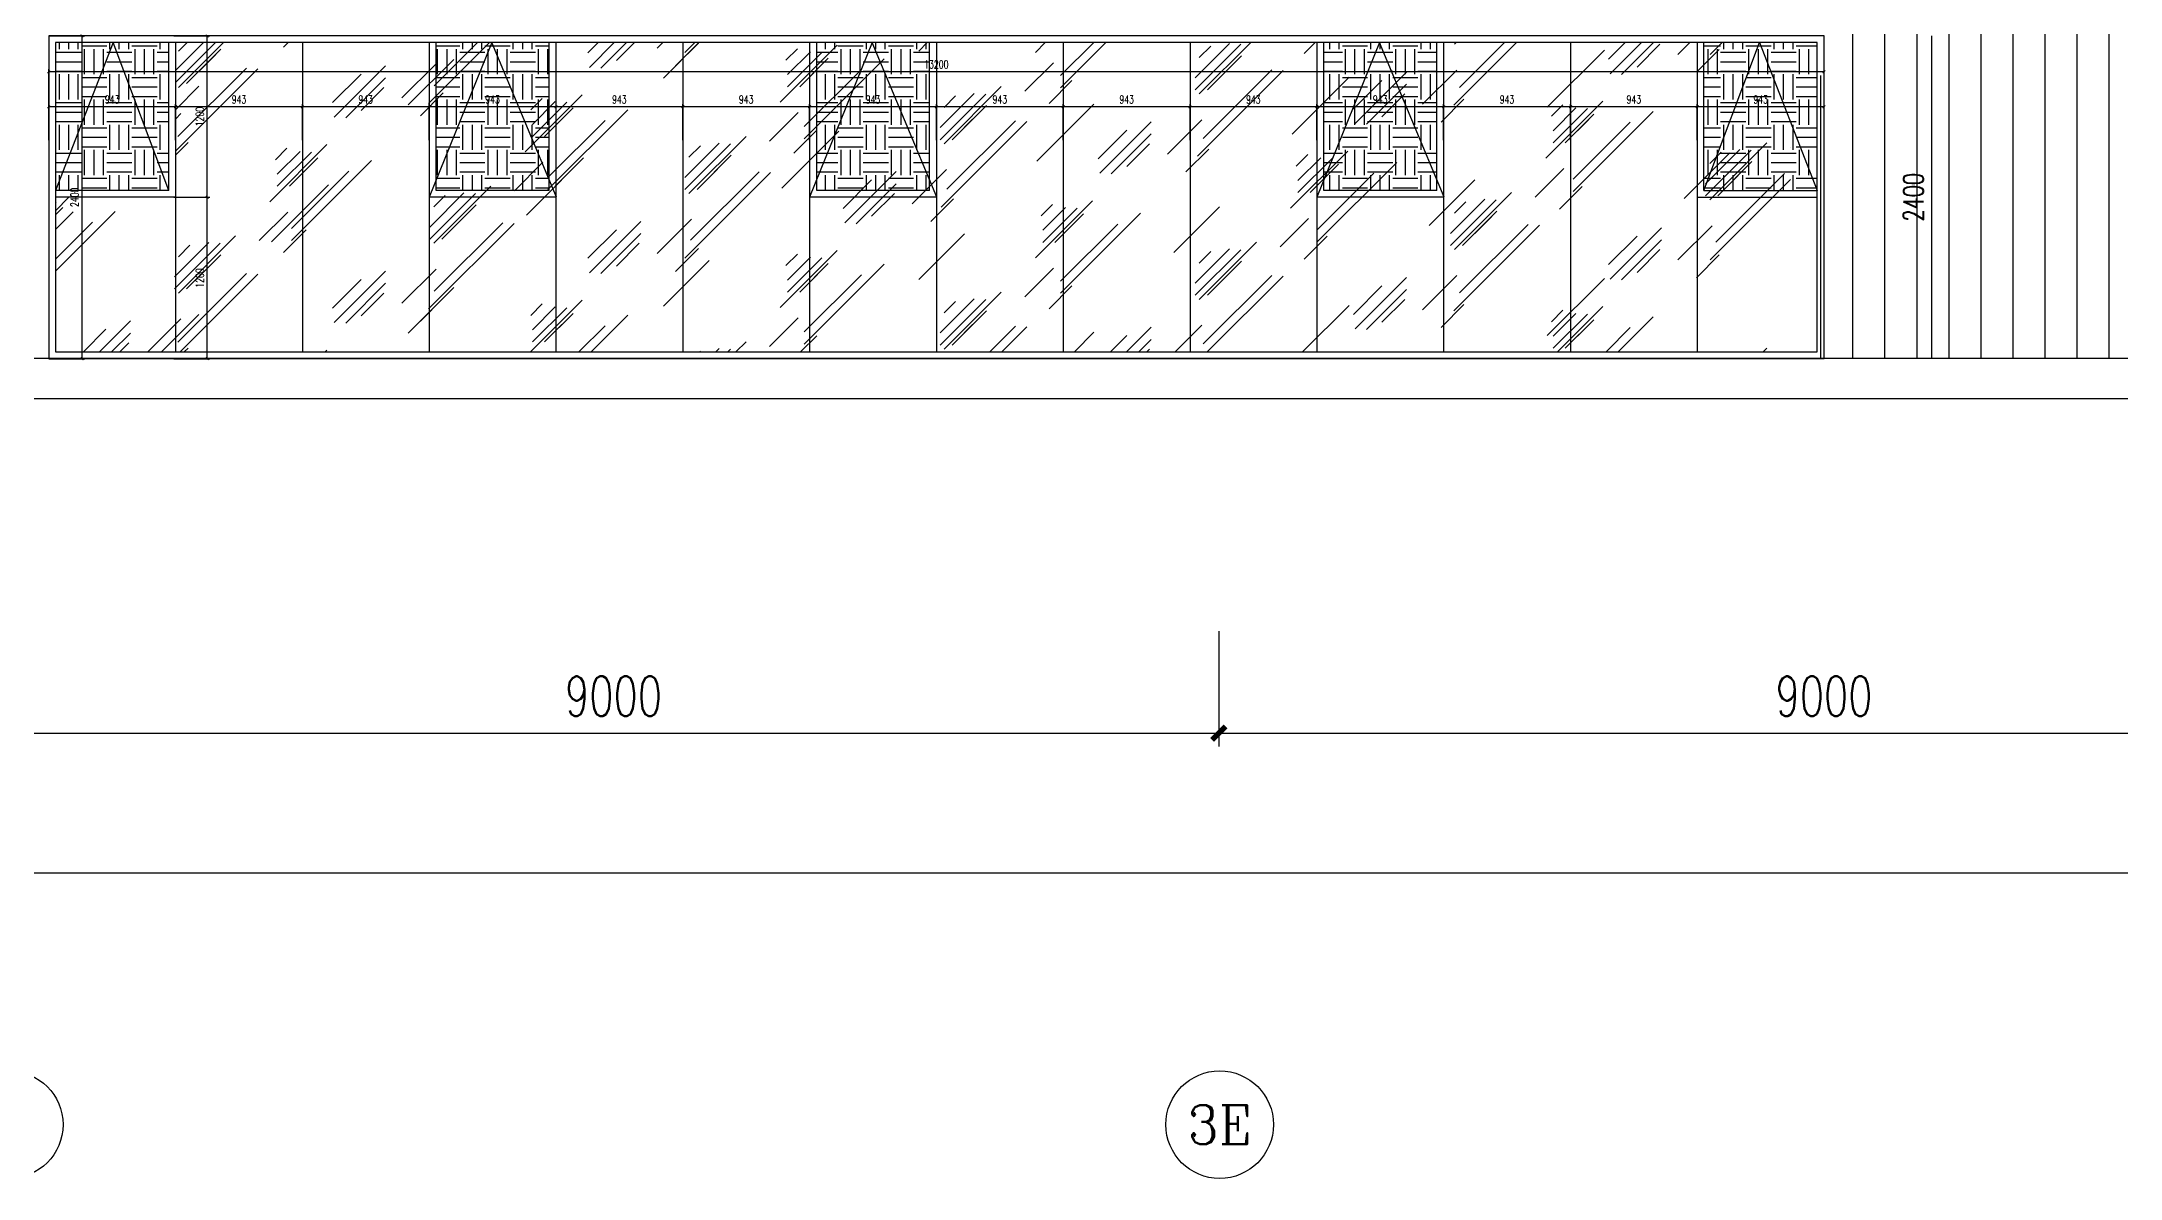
# Model space of a CAD drawing. Extents: x -2377130 to 293730, y -2 to 754590.
# Drawn here: x 10766 to 26223, y 511142 to 519595 of the extents above; entities that cross this region are included whole.
import ezdxf
from ezdxf.enums import TextEntityAlignment as Align

# ---------------------------------------------------------------- set-up
doc = ezdxf.new("R2010")
doc.units = 0
doc.header["$LTSCALE"] = 1000
doc.header["$MEASUREMENT"] = 0
doc.linetypes.add('__DASH', pattern=[0.35, 0.25, -0.1])
doc.linetypes.add('DOTE', pattern=[2.42, 2, -0.2, 0.02, -0.2])
doc.layers.get('Defpoints').update_dxf_attribs({"color": 210})
for name, color, linetype in [('A-AXIS-D', 1, 'Continuous'), ('A-AXIS-DOTE', 14, 'DOTE'), ('A-AXIS-DP', 126, 'Continuous'), ('A-HATCH-2', 251, 'Continuous'), ('A-LIN-V', 9, 'Continuous'), ('A-WINDOW', 140, 'Continuous'), ('A-门窗表显示尺寸', 160, 'Continuous'), ('AS-WALL', 40, 'Continuous'), ('PUB_TEXT', 7, 'Continuous'), ('SPACE_HATCH', 8, 'Continuous')]:
    doc.layers.add(name, color=color, linetype=linetype)
doc.layers.add('A-WALL-HATCH', color=8, linetype='Continuous', lineweight=13)
doc.styles.add('_TCH_AXIS', font='COMPLEX', dxfattribs={"bigfont": 'GBCBIG'})
doc.styles.add('_TCH_DIM_T3', font='SIMPLEX', dxfattribs={"width": 0.705882, "bigfont": 'GBCBIG'})
doc.styles.add('A-DIM_T3', font='SIMPLEX', dxfattribs={"width": 0.705882, "bigfont": 'GBCBIG'})
doc.dimstyles.new('_TCH_ARCH&&100', dxfattribs={"dimtxt": 297.5, "dimasz": 100, "dimexe": 100, "dimexo": 100, "dimgap": 126.25, "dimtad": 1, "dimdec": 0, "dimzin": 0, "dimdsep": 46, "dimtxsty": '_TCH_DIM_T3', "dimblk": 'ARCHTICK', "dimcen": 0.09, "dimclrt": 7, "dimazin": 2, "dimtfac": 1, "dimtdec": 0, "dimtix": 1, "dimtmove": 2, "dimatfit": 3, "dimfxl": 0, "dimtolj": 1, "dimtzin": 0, "dimarcsym": 0})
doc.dimstyles.new('A-DIM&&20', dxfattribs={"dimtxt": 59.5, "dimasz": 20, "dimexe": 20, "dimexo": 20, "dimgap": 25.25, "dimtad": 1, "dimdec": 0, "dimzin": 0, "dimdsep": 46, "dimtxsty": 'A-DIM_T3', "dimblk": 'ARCHTICK', "dimcen": 0.09, "dimclrt": 7, "dimazin": 2, "dimtfac": 1, "dimtdec": 0, "dimtix": 1, "dimtmove": 2, "dimatfit": 3, "dimfxl": 0, "dimtolj": 1, "dimtzin": 0, "dimarcsym": 0})
pattern_1 = [(0, (0, 0), (187.5, 187.5), [187.5, -187.5]), (0, (0, 70.31), (187.5, 187.5), [187.5, -187.5]), (0, (0, 140.62), (187.5, 187.5), [187.5, -187.5]), (90, (23.44, 164.06), (-187.5, 187.5), [187.5, -187.5]), (90, (93.75, 164.06), (-187.5, 187.5), [187.5, -187.5]), (90, (164.06, 164.06), (-187.5, 187.5), [187.5, -187.5])]

# ---------------------------------------------------------------- blocks, each defined once
blk = doc.blocks.new('_ArchTick')
at = {"color": 0, "linetype": 'ByBlock', "const_width": 0.4}
blk.add_lwpolyline([(-0.5, -0.5), (0.5, 0.5)], dxfattribs=at)
blk = doc.blocks.new('*D1877')
at = {"layer": 'A-AXIS-D', "color": 0, "lineweight": -2}
for p, q in [((-17281, 515211), (-17281, 513313)), ((168419, 515211), (168419, 513313)), ((-17281, 513413), (168419, 513413))]:
    blk.add_line(p, q, dxfattribs=at)
at = {"layer": 'Defpoints', "color": 0}
for p in [(-17281, 515311), (168419, 515311), (168419, 513413)]:
    blk.add_point(p, dxfattribs=at)
at = {"layer": 'A-AXIS-D', "color": 0, "lineweight": -2, "xscale": 100, "yscale": 100, "zscale": 100, "rotation": 180}
blk.add_blockref('_ArchTick', (-17281, 513413), dxfattribs=at)
at = {"layer": 'A-AXIS-D', "color": 0, "lineweight": -2, "xscale": 100, "yscale": 100, "zscale": 100}
blk.add_blockref('_ArchTick', (168419, 513413), dxfattribs=at)
at = {"layer": 'A-AXIS-D', "color": 7, "insert": (75569, 513688), "char_height": 297.5, "attachment_point": 5, "style": '_TCH_DIM_T3'}
blk.add_mtext('\\A1;185700', dxfattribs=at)
blk = doc.blocks.new('*D1860')
at = {"layer": 'A-AXIS-D', "color": 0, "lineweight": -2}
for p, q in [((19519, 515211), (19519, 514353)), ((28519, 515211), (28519, 514353)), ((19519, 514453), (28519, 514453))]:
    blk.add_line(p, q, dxfattribs=at)
at = {"layer": 'Defpoints', "color": 0}
for p in [(19519, 515311), (28519, 515311), (28519, 514453)]:
    blk.add_point(p, dxfattribs=at)
at = {"layer": 'A-AXIS-D', "color": 0, "lineweight": -2, "xscale": 100, "yscale": 100, "zscale": 100, "rotation": 180}
blk.add_blockref('_ArchTick', (19519, 514453), dxfattribs=at)
at = {"layer": 'A-AXIS-D', "color": 0, "lineweight": -2, "xscale": 100, "yscale": 100, "zscale": 100}
blk.add_blockref('_ArchTick', (28519, 514453), dxfattribs=at)
at = {"layer": 'A-AXIS-D', "color": 7, "insert": (24019, 514728), "char_height": 297.5, "attachment_point": 5, "style": '_TCH_DIM_T3'}
blk.add_mtext('\\A1;9000', dxfattribs=at)
blk = doc.blocks.new('*D1859')
at = {"layer": 'A-AXIS-D', "color": 0, "lineweight": -2}
for p, q in [((10519, 515211), (10519, 514353)), ((19519, 515211), (19519, 514353)), ((10519, 514453), (19519, 514453))]:
    blk.add_line(p, q, dxfattribs=at)
at = {"layer": 'Defpoints', "color": 0}
for p in [(10519, 515311), (19519, 515311), (19519, 514453)]:
    blk.add_point(p, dxfattribs=at)
at = {"layer": 'A-AXIS-D', "color": 0, "lineweight": -2, "xscale": 100, "yscale": 100, "zscale": 100, "rotation": 180}
blk.add_blockref('_ArchTick', (10519, 514453), dxfattribs=at)
at = {"layer": 'A-AXIS-D', "color": 0, "lineweight": -2, "xscale": 100, "yscale": 100, "zscale": 100}
blk.add_blockref('_ArchTick', (19519, 514453), dxfattribs=at)
at = {"layer": 'A-AXIS-D', "color": 7, "insert": (15019, 514728), "char_height": 297.5, "attachment_point": 5, "style": '_TCH_DIM_T3'}
blk.add_mtext('\\A1;9000', dxfattribs=at)
blk = doc.blocks.new('*D1638')
at = {"layer": 'A-门窗表显示尺寸', "color": 0, "lineweight": -2}
for p, q in [((10819, 519123), (10819, 519390)), ((24019, 519370), (10819, 519370)), ((24019, 519123), (24019, 519390))]:
    blk.add_line(p, q, dxfattribs=at)
at = {"layer": 'Defpoints', "color": 0}
for p in [(10819, 519370), (10819, 519103), (24019, 519103)]:
    blk.add_point(p, dxfattribs=at)
at = {"layer": 'A-门窗表显示尺寸', "color": 0, "lineweight": -2, "xscale": 20, "yscale": 20, "zscale": 20, "rotation": 180}
blk.add_blockref('_ArchTick', (10819, 519370), dxfattribs=at)
at = {"layer": 'A-门窗表显示尺寸', "color": 0, "lineweight": -2, "xscale": 20, "yscale": 20, "zscale": 20}
blk.add_blockref('_ArchTick', (24019, 519370), dxfattribs=at)
at = {"layer": 'A-门窗表显示尺寸', "color": 7, "insert": (17419, 519425), "char_height": 59.5, "attachment_point": 5, "style": 'A-DIM_T3'}
blk.add_mtext('\\A1;13200', dxfattribs=at)
blk = doc.blocks.new('*D1639')
at = {"layer": 'A-门窗表显示尺寸', "color": 0, "lineweight": -2}
for p, q in [((10819, 519637), (11087, 519637)), ((11067, 517237), (11067, 519637)), ((10819, 517237), (11087, 517237))]:
    blk.add_line(p, q, dxfattribs=at)
at = {"layer": 'Defpoints', "color": 0}
for p in [(10799, 519637), (11067, 519637), (10799, 517237)]:
    blk.add_point(p, dxfattribs=at)
at = {"layer": 'A-门窗表显示尺寸', "color": 0, "lineweight": -2, "xscale": 20, "yscale": 20, "zscale": 20}
for p, rotation in [((11067, 519637), 90), ((11067, 517237), 270)]:
    blk.add_blockref('_ArchTick', p, dxfattribs=dict(at, rotation=rotation))
at = {"layer": 'A-门窗表显示尺寸', "color": 7, "insert": (11012, 518437), "char_height": 59.5, "attachment_point": 5, "rotation": 90, "style": 'A-DIM_T3'}
blk.add_mtext('\\A1;2400', dxfattribs=at)
blk = doc.blocks.new('*D1629')
at = {"layer": 'A-门窗表显示尺寸', "color": 0, "lineweight": -2}
for p, q in [((10819, 518863), (10819, 519130)), ((11762, 519110), (10819, 519110)), ((11762, 518863), (11762, 519130))]:
    blk.add_line(p, q, dxfattribs=at)
at = {"layer": 'Defpoints', "color": 0}
for p in [(10819, 519110), (10819, 518843), (11762, 518843)]:
    blk.add_point(p, dxfattribs=at)
at = {"layer": 'A-门窗表显示尺寸', "color": 0, "lineweight": -2, "xscale": 20, "yscale": 20, "zscale": 20, "rotation": 180}
blk.add_blockref('_ArchTick', (10819, 519110), dxfattribs=at)
at = {"layer": 'A-门窗表显示尺寸', "color": 0, "lineweight": -2, "xscale": 20, "yscale": 20, "zscale": 20}
blk.add_blockref('_ArchTick', (11762, 519110), dxfattribs=at)
at = {"layer": 'A-门窗表显示尺寸', "color": 7, "insert": (11291, 519165), "char_height": 59.5, "attachment_point": 5, "style": 'A-DIM_T3'}
blk.add_mtext('\\A1;943', dxfattribs=at)
blk = doc.blocks.new('*D1630')
at = {"layer": 'A-门窗表显示尺寸', "color": 0, "lineweight": -2}
for p, q in [((11762, 518863), (11762, 519130)), ((12705, 519110), (11762, 519110)), ((12705, 518863), (12705, 519130))]:
    blk.add_line(p, q, dxfattribs=at)
at = {"layer": 'Defpoints', "color": 0}
for p in [(11762, 519110), (11762, 518843), (12705, 518843)]:
    blk.add_point(p, dxfattribs=at)
at = {"layer": 'A-门窗表显示尺寸', "color": 0, "lineweight": -2, "xscale": 20, "yscale": 20, "zscale": 20, "rotation": 180}
blk.add_blockref('_ArchTick', (11762, 519110), dxfattribs=at)
at = {"layer": 'A-门窗表显示尺寸', "color": 0, "lineweight": -2, "xscale": 20, "yscale": 20, "zscale": 20}
blk.add_blockref('_ArchTick', (12705, 519110), dxfattribs=at)
at = {"layer": 'A-门窗表显示尺寸', "color": 7, "insert": (12234, 519165), "char_height": 59.5, "attachment_point": 5, "style": 'A-DIM_T3'}
blk.add_mtext('\\A1;943', dxfattribs=at)
blk = doc.blocks.new('*D1631')
at = {"layer": 'A-门窗表显示尺寸', "color": 0, "lineweight": -2}
for p, q in [((12705, 518863), (12705, 519130)), ((13648, 519110), (12705, 519110)), ((13648, 518863), (13648, 519130))]:
    blk.add_line(p, q, dxfattribs=at)
at = {"layer": 'Defpoints', "color": 0}
for p in [(12705, 519110), (12705, 518843), (13648, 518843)]:
    blk.add_point(p, dxfattribs=at)
at = {"layer": 'A-门窗表显示尺寸', "color": 0, "lineweight": -2, "xscale": 20, "yscale": 20, "zscale": 20, "rotation": 180}
blk.add_blockref('_ArchTick', (12705, 519110), dxfattribs=at)
at = {"layer": 'A-门窗表显示尺寸', "color": 0, "lineweight": -2, "xscale": 20, "yscale": 20, "zscale": 20}
blk.add_blockref('_ArchTick', (13648, 519110), dxfattribs=at)
at = {"layer": 'A-门窗表显示尺寸', "color": 7, "insert": (13176, 519165), "char_height": 59.5, "attachment_point": 5, "style": 'A-DIM_T3'}
blk.add_mtext('\\A1;943', dxfattribs=at)
blk = doc.blocks.new('*D1632')
at = {"layer": 'A-门窗表显示尺寸', "color": 0, "lineweight": -2}
for p, q in [((13648, 518863), (13648, 519130)), ((14591, 519110), (13648, 519110)), ((14591, 518863), (14591, 519130))]:
    blk.add_line(p, q, dxfattribs=at)
at = {"layer": 'Defpoints', "color": 0}
for p in [(13648, 519110), (13648, 518843), (14591, 518843)]:
    blk.add_point(p, dxfattribs=at)
at = {"layer": 'A-门窗表显示尺寸', "color": 0, "lineweight": -2, "xscale": 20, "yscale": 20, "zscale": 20, "rotation": 180}
blk.add_blockref('_ArchTick', (13648, 519110), dxfattribs=at)
at = {"layer": 'A-门窗表显示尺寸', "color": 0, "lineweight": -2, "xscale": 20, "yscale": 20, "zscale": 20}
blk.add_blockref('_ArchTick', (14591, 519110), dxfattribs=at)
at = {"layer": 'A-门窗表显示尺寸', "color": 7, "insert": (14119, 519165), "char_height": 59.5, "attachment_point": 5, "style": 'A-DIM_T3'}
blk.add_mtext('\\A1;943', dxfattribs=at)
blk = doc.blocks.new('*D1633')
at = {"layer": 'A-门窗表显示尺寸', "color": 0, "lineweight": -2}
for p, q in [((14591, 518863), (14591, 519130)), ((15534, 519110), (14591, 519110)), ((15534, 518863), (15534, 519130))]:
    blk.add_line(p, q, dxfattribs=at)
at = {"layer": 'Defpoints', "color": 0}
for p in [(14591, 519110), (14591, 518843), (15534, 518843)]:
    blk.add_point(p, dxfattribs=at)
at = {"layer": 'A-门窗表显示尺寸', "color": 0, "lineweight": -2, "xscale": 20, "yscale": 20, "zscale": 20, "rotation": 180}
blk.add_blockref('_ArchTick', (14591, 519110), dxfattribs=at)
at = {"layer": 'A-门窗表显示尺寸', "color": 0, "lineweight": -2, "xscale": 20, "yscale": 20, "zscale": 20}
blk.add_blockref('_ArchTick', (15534, 519110), dxfattribs=at)
at = {"layer": 'A-门窗表显示尺寸', "color": 7, "insert": (15062, 519165), "char_height": 59.5, "attachment_point": 5, "style": 'A-DIM_T3'}
blk.add_mtext('\\A1;943', dxfattribs=at)
blk = doc.blocks.new('*D1634')
at = {"layer": 'A-门窗表显示尺寸', "color": 0, "lineweight": -2}
for p, q in [((15534, 518863), (15534, 519130)), ((16476, 519110), (15534, 519110)), ((16476, 518863), (16476, 519130))]:
    blk.add_line(p, q, dxfattribs=at)
at = {"layer": 'Defpoints', "color": 0}
for p in [(15534, 519110), (15534, 518843), (16476, 518843)]:
    blk.add_point(p, dxfattribs=at)
at = {"layer": 'A-门窗表显示尺寸', "color": 0, "lineweight": -2, "xscale": 20, "yscale": 20, "zscale": 20, "rotation": 180}
blk.add_blockref('_ArchTick', (15534, 519110), dxfattribs=at)
at = {"layer": 'A-门窗表显示尺寸', "color": 0, "lineweight": -2, "xscale": 20, "yscale": 20, "zscale": 20}
blk.add_blockref('_ArchTick', (16476, 519110), dxfattribs=at)
at = {"layer": 'A-门窗表显示尺寸', "color": 7, "insert": (16005, 519165), "char_height": 59.5, "attachment_point": 5, "style": 'A-DIM_T3'}
blk.add_mtext('\\A1;943', dxfattribs=at)
blk = doc.blocks.new('*D1635')
at = {"layer": 'A-门窗表显示尺寸', "color": 0, "lineweight": -2}
for p, q in [((16476, 518863), (16476, 519130)), ((17419, 519110), (16476, 519110)), ((17419, 518863), (17419, 519130))]:
    blk.add_line(p, q, dxfattribs=at)
at = {"layer": 'Defpoints', "color": 0}
for p in [(16476, 519110), (16476, 518843), (17419, 518843)]:
    blk.add_point(p, dxfattribs=at)
at = {"layer": 'A-门窗表显示尺寸', "color": 0, "lineweight": -2, "xscale": 20, "yscale": 20, "zscale": 20, "rotation": 180}
blk.add_blockref('_ArchTick', (16476, 519110), dxfattribs=at)
at = {"layer": 'A-门窗表显示尺寸', "color": 0, "lineweight": -2, "xscale": 20, "yscale": 20, "zscale": 20}
blk.add_blockref('_ArchTick', (17419, 519110), dxfattribs=at)
at = {"layer": 'A-门窗表显示尺寸', "color": 7, "insert": (16948, 519165), "char_height": 59.5, "attachment_point": 5, "style": 'A-DIM_T3'}
blk.add_mtext('\\A1;943', dxfattribs=at)
blk = doc.blocks.new('*D1636')
at = {"layer": 'A-门窗表显示尺寸', "color": 0, "lineweight": -2}
for p, q in [((17419, 518863), (17419, 519130)), ((18362, 519110), (17419, 519110)), ((18362, 518863), (18362, 519130))]:
    blk.add_line(p, q, dxfattribs=at)
at = {"layer": 'Defpoints', "color": 0}
for p in [(17419, 519110), (17419, 518843), (18362, 518843)]:
    blk.add_point(p, dxfattribs=at)
at = {"layer": 'A-门窗表显示尺寸', "color": 0, "lineweight": -2, "xscale": 20, "yscale": 20, "zscale": 20, "rotation": 180}
blk.add_blockref('_ArchTick', (17419, 519110), dxfattribs=at)
at = {"layer": 'A-门窗表显示尺寸', "color": 0, "lineweight": -2, "xscale": 20, "yscale": 20, "zscale": 20}
blk.add_blockref('_ArchTick', (18362, 519110), dxfattribs=at)
at = {"layer": 'A-门窗表显示尺寸', "color": 7, "insert": (17891, 519165), "char_height": 59.5, "attachment_point": 5, "style": 'A-DIM_T3'}
blk.add_mtext('\\A1;943', dxfattribs=at)
blk = doc.blocks.new('*D1637')
at = {"layer": 'A-门窗表显示尺寸', "color": 0, "lineweight": -2}
for p, q in [((18362, 518863), (18362, 519130)), ((19305, 519110), (18362, 519110)), ((19305, 518863), (19305, 519130))]:
    blk.add_line(p, q, dxfattribs=at)
at = {"layer": 'Defpoints', "color": 0}
for p in [(18362, 519110), (18362, 518843), (19305, 518843)]:
    blk.add_point(p, dxfattribs=at)
at = {"layer": 'A-门窗表显示尺寸', "color": 0, "lineweight": -2, "xscale": 20, "yscale": 20, "zscale": 20, "rotation": 180}
blk.add_blockref('_ArchTick', (18362, 519110), dxfattribs=at)
at = {"layer": 'A-门窗表显示尺寸', "color": 0, "lineweight": -2, "xscale": 20, "yscale": 20, "zscale": 20}
blk.add_blockref('_ArchTick', (19305, 519110), dxfattribs=at)
at = {"layer": 'A-门窗表显示尺寸', "color": 7, "insert": (18834, 519165), "char_height": 59.5, "attachment_point": 5, "style": 'A-DIM_T3'}
blk.add_mtext('\\A1;943', dxfattribs=at)
blk = doc.blocks.new('*D1622')
at = {"layer": 'A-门窗表显示尺寸', "color": 0, "lineweight": -2}
for p, q in [((19305, 518863), (19305, 519130)), ((20248, 519110), (19305, 519110)), ((20248, 518863), (20248, 519130))]:
    blk.add_line(p, q, dxfattribs=at)
at = {"layer": 'Defpoints', "color": 0}
for p in [(19305, 519110), (19305, 518843), (20248, 518843)]:
    blk.add_point(p, dxfattribs=at)
at = {"layer": 'A-门窗表显示尺寸', "color": 0, "lineweight": -2, "xscale": 20, "yscale": 20, "zscale": 20, "rotation": 180}
blk.add_blockref('_ArchTick', (19305, 519110), dxfattribs=at)
at = {"layer": 'A-门窗表显示尺寸', "color": 0, "lineweight": -2, "xscale": 20, "yscale": 20, "zscale": 20}
blk.add_blockref('_ArchTick', (20248, 519110), dxfattribs=at)
at = {"layer": 'A-门窗表显示尺寸', "color": 7, "insert": (19776, 519165), "char_height": 59.5, "attachment_point": 5, "style": 'A-DIM_T3'}
blk.add_mtext('\\A1;943', dxfattribs=at)
blk = doc.blocks.new('*D1623')
at = {"layer": 'A-门窗表显示尺寸', "color": 0, "lineweight": -2}
for p, q in [((20248, 518863), (20248, 519130)), ((21191, 519110), (20248, 519110)), ((21191, 518863), (21191, 519130))]:
    blk.add_line(p, q, dxfattribs=at)
at = {"layer": 'Defpoints', "color": 0}
for p in [(20248, 519110), (20248, 518843), (21191, 518843)]:
    blk.add_point(p, dxfattribs=at)
at = {"layer": 'A-门窗表显示尺寸', "color": 0, "lineweight": -2, "xscale": 20, "yscale": 20, "zscale": 20, "rotation": 180}
blk.add_blockref('_ArchTick', (20248, 519110), dxfattribs=at)
at = {"layer": 'A-门窗表显示尺寸', "color": 0, "lineweight": -2, "xscale": 20, "yscale": 20, "zscale": 20}
blk.add_blockref('_ArchTick', (21191, 519110), dxfattribs=at)
at = {"layer": 'A-门窗表显示尺寸', "color": 7, "insert": (20719, 519165), "char_height": 59.5, "attachment_point": 5, "style": 'A-DIM_T3'}
blk.add_mtext('\\A1;943', dxfattribs=at)
blk = doc.blocks.new('*D1624')
at = {"layer": 'A-门窗表显示尺寸', "color": 0, "lineweight": -2}
for p, q in [((21191, 518863), (21191, 519130)), ((22134, 519110), (21191, 519110)), ((22134, 518863), (22134, 519130))]:
    blk.add_line(p, q, dxfattribs=at)
at = {"layer": 'Defpoints', "color": 0}
for p in [(21191, 519110), (21191, 518843), (22134, 518843)]:
    blk.add_point(p, dxfattribs=at)
at = {"layer": 'A-门窗表显示尺寸', "color": 0, "lineweight": -2, "xscale": 20, "yscale": 20, "zscale": 20, "rotation": 180}
blk.add_blockref('_ArchTick', (21191, 519110), dxfattribs=at)
at = {"layer": 'A-门窗表显示尺寸', "color": 0, "lineweight": -2, "xscale": 20, "yscale": 20, "zscale": 20}
blk.add_blockref('_ArchTick', (22134, 519110), dxfattribs=at)
at = {"layer": 'A-门窗表显示尺寸', "color": 7, "insert": (21662, 519165), "char_height": 59.5, "attachment_point": 5, "style": 'A-DIM_T3'}
blk.add_mtext('\\A1;943', dxfattribs=at)
blk = doc.blocks.new('*D1625')
at = {"layer": 'A-门窗表显示尺寸', "color": 0, "lineweight": -2}
for p, q in [((22134, 518863), (22134, 519130)), ((23076, 519110), (22134, 519110)), ((23076, 518863), (23076, 519130))]:
    blk.add_line(p, q, dxfattribs=at)
at = {"layer": 'Defpoints', "color": 0}
for p in [(22134, 519110), (22134, 518843), (23076, 518843)]:
    blk.add_point(p, dxfattribs=at)
at = {"layer": 'A-门窗表显示尺寸', "color": 0, "lineweight": -2, "xscale": 20, "yscale": 20, "zscale": 20, "rotation": 180}
blk.add_blockref('_ArchTick', (22134, 519110), dxfattribs=at)
at = {"layer": 'A-门窗表显示尺寸', "color": 0, "lineweight": -2, "xscale": 20, "yscale": 20, "zscale": 20}
blk.add_blockref('_ArchTick', (23076, 519110), dxfattribs=at)
at = {"layer": 'A-门窗表显示尺寸', "color": 7, "insert": (22605, 519165), "char_height": 59.5, "attachment_point": 5, "style": 'A-DIM_T3'}
blk.add_mtext('\\A1;943', dxfattribs=at)
blk = doc.blocks.new('*D1626')
at = {"layer": 'A-门窗表显示尺寸', "color": 0, "lineweight": -2}
for p, q in [((23076, 518863), (23076, 519130)), ((24019, 519110), (23076, 519110)), ((24019, 518863), (24019, 519130))]:
    blk.add_line(p, q, dxfattribs=at)
at = {"layer": 'Defpoints', "color": 0}
for p in [(23076, 519110), (23076, 518843), (24019, 518843)]:
    blk.add_point(p, dxfattribs=at)
at = {"layer": 'A-门窗表显示尺寸', "color": 0, "lineweight": -2, "xscale": 20, "yscale": 20, "zscale": 20, "rotation": 180}
blk.add_blockref('_ArchTick', (23076, 519110), dxfattribs=at)
at = {"layer": 'A-门窗表显示尺寸', "color": 0, "lineweight": -2, "xscale": 20, "yscale": 20, "zscale": 20}
blk.add_blockref('_ArchTick', (24019, 519110), dxfattribs=at)
at = {"layer": 'A-门窗表显示尺寸', "color": 7, "insert": (23548, 519165), "char_height": 59.5, "attachment_point": 5, "style": 'A-DIM_T3'}
blk.add_mtext('\\A1;943', dxfattribs=at)
blk = doc.blocks.new('*D1627')
at = {"layer": 'A-门窗表显示尺寸', "color": 0, "lineweight": -2}
for p, q in [((11749, 518437), (12017, 518437)), ((11997, 517237), (11997, 518437)), ((11749, 517237), (12017, 517237))]:
    blk.add_line(p, q, dxfattribs=at)
at = {"layer": 'Defpoints', "color": 0}
for p in [(11729, 518437), (11997, 518437), (11729, 517237)]:
    blk.add_point(p, dxfattribs=at)
at = {"layer": 'A-门窗表显示尺寸', "color": 0, "lineweight": -2, "xscale": 20, "yscale": 20, "zscale": 20}
for p, rotation in [((11997, 518437), 90), ((11997, 517237), 270)]:
    blk.add_blockref('_ArchTick', p, dxfattribs=dict(at, rotation=rotation))
at = {"layer": 'A-门窗表显示尺寸', "color": 7, "insert": (11942, 517837), "char_height": 59.5, "attachment_point": 5, "rotation": 90, "style": 'A-DIM_T3'}
blk.add_mtext('\\A1;1200', dxfattribs=at)
blk = doc.blocks.new('*D1628')
at = {"layer": 'A-门窗表显示尺寸', "color": 0, "lineweight": -2}
for p, q in [((11749, 519637), (12017, 519637)), ((11997, 518437), (11997, 519637)), ((11749, 518437), (12017, 518437))]:
    blk.add_line(p, q, dxfattribs=at)
at = {"layer": 'Defpoints', "color": 0}
for p in [(11729, 519637), (11997, 519637), (11729, 518437)]:
    blk.add_point(p, dxfattribs=at)
at = {"layer": 'A-门窗表显示尺寸', "color": 0, "lineweight": -2, "xscale": 20, "yscale": 20, "zscale": 20}
for p, rotation in [((11997, 519637), 90), ((11997, 518437), 270)]:
    blk.add_blockref('_ArchTick', p, dxfattribs=dict(at, rotation=rotation))
at = {"layer": 'A-门窗表显示尺寸', "color": 7, "insert": (11942, 519037), "char_height": 59.5, "attachment_point": 5, "rotation": 90, "style": 'A-DIM_T3'}
blk.add_mtext('\\A1;1200', dxfattribs=at)

msp = doc.modelspace()

# ---------------------------------------------------------------- hatches: boundary and pattern name
at = {"layer": 'A-WALL-HATCH'}
h = msp.add_hatch(dxfattribs=at)
h.set_pattern_fill('玻璃2', color=8, scale=100, angle=180)
h.set_pattern_definition([(45, (1649211.1, 60), (0, 1527.35065), [600, -360, 600, -360, 240, -523.28157]), (45, (1649181.1, 90), (0, 1527.35065), [480, -600, 360, -360, 420, -463.28157]), (45, (1649181.1, 180), (0, 1527.35065), [360, -720, 240, -360, 540, -463.28157]), (45, (1649271.1, 90), (0, 1527.35065), [360, -720, 300, -1303.2815]), (45, (1649361.1, 180), (0, 1527.35065), [180, -900, 120, -1483.2815]), (45, (1649211.1, 330), (0, 1527.35065), [120, -900, 120, -480, 300, -763.28157]), (45, (1649751.1, 240), (0, 1527.35065), [600, -900, 720, -475.2816]), (45, (1649751.1, 150), (0, 1527.35065), [840, -600, 900, -355.2816]), (45, (1649901.1, 270), (0, -1697.0563), [600, -840, 480, -763.2816]), (45, (1649811.1, 450), (0, 1527.35065), [300, -1200, 360, -823.2816]), (45, (1649991.1, 360), (0, 1527.35065), [240, -1200, 240, -1003.2815])])
h.paths.add_polyline_path([(10869.3, 517287.5), (23769.3, 517287.5), (23769.3, 519587.5), (11762.2, 519587.5), (11765, 518437.5), (10869.3, 518437.5)])
at = {"layer": 'SPACE_HATCH'}
h = msp.add_hatch(dxfattribs=at)
h.set_pattern_fill('土壤', color=8, scale=50, style=0)
h.set_pattern_definition(pattern_1)
h.paths.add_polyline_path([(10869.3, 518487.5), (11709.3, 518487.5), (11709.3, 519587.5), (10869.3, 519587.5)])
h = msp.add_hatch(dxfattribs=at)
h.set_pattern_fill('土壤', color=8, scale=50, style=0)
h.set_pattern_definition(pattern_1)
h.paths.add_polyline_path([(13700.8, 518487.5), (14540.8, 518487.5), (14540.8, 519587.5), (13700.8, 519587.5)])
h = msp.add_hatch(dxfattribs=at)
h.set_pattern_fill('土壤', color=8, scale=50, style=0)
h.set_pattern_definition(pattern_1)
h.paths.add_polyline_path([(16529.3, 518487.5), (17369.3, 518487.5), (17369.3, 519587.5), (16529.3, 519587.5)])
h = msp.add_hatch(dxfattribs=at)
h.set_pattern_fill('土壤', color=8, scale=50, style=0)
h.set_pattern_definition(pattern_1)
h.paths.add_polyline_path([(20300.8, 518487.5), (21140.8, 518487.5), (21140.8, 519587.5), (20300.8, 519587.5)])
h = msp.add_hatch(dxfattribs=at)
h.set_pattern_fill('土壤', color=8, scale=50, style=0)
h.set_pattern_definition(pattern_1)
h.paths.add_polyline_path([(23969.3, 518487.5), (23129.3, 518487.5), (23129.3, 519587.5), (23969.3, 519587.5)])

# ---------------------------------------------------------------- linework, layer by layer
at = {"layer": 'A-AXIS-D', "color": 8}
for centre in [(10525.6, 511541.7), (19525.6, 511541.7)]:
    msp.add_circle(centre, 400, dxfattribs=at)
at = {"layer": 'A-AXIS-DOTE', "color": 8, "linetype": '__DASH', "ltscale": 2}
msp.add_line((176167.5, 517237.5), (-23524.5, 517237.5), dxfattribs=at)
at = {"layer": 'A-AXIS-DP', "color": 8}
msp.add_line((24820.7, 517237.5), (24820.7, 519637.5), dxfattribs=at)
at = {"layer": 'A-HATCH-2', "color": 8, "linetype": 'Continuous'}
for p, q in [((24234.3, 517237.5), (24234.3, 535687.5)), ((24472.4, 517237.5), (24472.4, 535687.5)), ((24710.5, 517237.5), (24710.5, 535687.5)), ((24948.7, 517237.5), (24948.7, 535687.5)), ((25186.8, 517237.5), (25186.8, 535687.5)), ((25424.9, 517237.5), (25424.9, 535687.5)), ((25663, 517237.5), (25663, 535687.5)), ((25901.2, 517237.5), (25901.2, 535687.5)), ((26139.3, 517237.5), (26139.3, 535687.5)), ((23996.2, 517237.5), (23996.2, 519343.6))]:
    msp.add_line(p, q, dxfattribs=at)
at = {"layer": 'A-LIN-V', "color": 8}
msp.add_line((168419.3, 517237.5), (-17280.7, 517237.5), dxfattribs=at)
at = {"layer": 'A-WINDOW', "color": 8}
for p, q in [((11712.2, 518487.5), (11712.2, 519587.5)), ((11762.2, 519587.5), (11762.2, 517287.5)), ((12705, 519587.5), (12705, 517287.5)), ((13647.9, 519587.5), (13647.9, 517287.5)), ((13700.8, 518487.5), (13700.8, 519587.5)), ((14540.8, 518487.5), (14540.8, 519587.5)), ((14590.8, 519587.5), (14590.8, 517287.5)), ((15533.6, 519587.5), (15533.6, 517287.5)), ((16476.5, 519587.5), (16476.5, 517287.5)), ((16529.3, 518487.5), (16529.3, 519587.5)), ((17369.3, 518487.5), (17369.3, 519587.5)), ((17419.3, 519587.5), (17419.3, 517287.5)), ((18362.2, 519587.5), (18362.2, 517287.5)), ((19305, 519587.5), (19305, 517287.5)), ((20247.9, 519587.5), (20247.9, 517287.5)), ((20300.8, 518487.5), (20300.8, 519587.5)), ((21140.8, 518487.5), (21140.8, 519587.5)), ((21190.8, 519587.5), (21190.8, 517287.5)), ((22133.6, 519587.5), (22133.6, 517287.5)), ((23076.5, 519587.5), (23076.5, 517287.5)), ((23126.5, 518487.5), (23126.5, 519587.5)), ((11712.2, 518487.5), (10869.3, 518487.5)), ((11762.2, 518437.5), (10869.3, 518437.5)), ((14593.6, 518437.5), (13647.9, 518437.5)), ((14540.8, 518487.5), (13700.8, 518487.5)), ((17422.2, 518437.5), (16476.5, 518437.5)), ((17369.3, 518487.5), (16529.3, 518487.5)), ((21193.6, 518437.5), (20247.9, 518437.5)), ((21140.8, 518487.5), (20300.8, 518487.5)), ((23076.5, 518437.5), (23969.3, 518437.5)), ((23126.5, 518487.5), (23969.3, 518487.5))]:
    msp.add_line(p, q, dxfattribs=at)
for points in [[(10819.3, 517237.5), (24019.3, 517237.5), (24019.3, 519637.5), (10819.3, 519637.5)], [(10869.3, 517287.5), (23969.3, 517287.5), (23969.3, 519587.5), (10869.3, 519587.5)]]:
    msp.add_lwpolyline(points, close=True, dxfattribs=at)
for points in [[(11712.2, 518487.5), (11298.7, 519587.5), (10869.3, 518487.5)], [(14593.6, 518437.5), (14113, 519587.5), (13647.9, 518437.5)], [(17422.2, 518437.5), (16941.5, 519587.5), (16476.5, 518437.5)], [(21193.6, 518437.5), (20713, 519587.5), (20247.9, 518437.5)], [(23126.5, 518487.5), (23540, 519587.5), (23969.3, 518487.5)]]:
    msp.add_lwpolyline(points, dxfattribs=at)
at = {"layer": 'AS-WALL', "color": 8}
msp.add_line((176167.5, 516937.5), (-23524.5, 516937.5), dxfattribs=at)

# ---------------------------------------------------------------- texts
at = {"layer": 'A-AXIS-DP', "color": 8, "insert": (24683.2, 518437.5), "char_height": 148.75, "attachment_point": 5, "rotation": 90, "style": '_TCH_DIM_T3'}
msp.add_mtext('\\A1;2400', dxfattribs=at)
at = {"layer": 'PUB_TEXT', "color": 8, "style": '_TCH_AXIS'}
msp.add_text('3E', height=288.12, dxfattribs=at).set_placement((19285.5, 511397.7), (19765.7, 511397.7), align=Align.FIT)

# ---------------------------------------------------------------- dimensions: what is measured, and where the dimension line sits
at = {"layer": 'A-AXIS-D', "color": 8}
for base, p1, p2, picture, middle in [((168419.3, 513413.4), (-17280.7, 515311.4), (168419.3, 515311.4), '*D1877', (75569.3, 513688.4)), ((19519.3, 514453.4), (10519.3, 515311.4), (19519.3, 515311.4), '*D1859', (15019.3, 514728.4)), ((28519.3, 514453.4), (19519.3, 515311.4), (28519.3, 515311.4), '*D1860', (24019.3, 514728.4))]:
    dim = msp.add_linear_dim(base=base, p1=p1, p2=p2, angle=0, dimstyle='_TCH_ARCH&&100', override={"dimgap": 0}, dxfattribs=at)
    dim.commit()
    dim.dimension.update_dxf_attribs({"geometry": picture, "text_midpoint": middle, "dimtype": 161})
at = {"layer": 'A-门窗表显示尺寸', "color": 8}
for p1, p2, picture, middle in [((10799.3, 517237.5), (10799.3, 519637.5), '*D1639', (11011.8, 518437.5)), ((11729.3, 518437.5), (11729.3, 519637.5), '*D1628', (11941.8, 519037.5)), ((24019.3, 519102.5), (10819.3, 519102.5), '*D1638', (17419.3, 519425)), ((11762.2, 518842.5), (10819.3, 518842.5), '*D1629', (11290.8, 519165)), ((12705, 518842.5), (11762.2, 518842.5), '*D1630', (12233.6, 519165)), ((13647.9, 518842.5), (12705, 518842.5), '*D1631', (13176.5, 519165)), ((14590.8, 518842.5), (13647.9, 518842.5), '*D1632', (14119.3, 519165)), ((15533.6, 518842.5), (14590.8, 518842.5), '*D1633', (15062.2, 519165)), ((16476.5, 518842.5), (15533.6, 518842.5), '*D1634', (16005, 519165)), ((17419.3, 518842.5), (16476.5, 518842.5), '*D1635', (16947.9, 519165)), ((18362.2, 518842.5), (17419.3, 518842.5), '*D1636', (17890.8, 519165)), ((19305, 518842.5), (18362.2, 518842.5), '*D1637', (18833.6, 519165)), ((20247.9, 518842.5), (19305, 518842.5), '*D1622', (19776.5, 519165)), ((21190.8, 518842.5), (20247.9, 518842.5), '*D1623', (20719.3, 519165)), ((22133.6, 518842.5), (21190.8, 518842.5), '*D1624', (21662.2, 519165)), ((23076.5, 518842.5), (22133.6, 518842.5), '*D1625', (22605, 519165)), ((24019.3, 518842.5), (23076.5, 518842.5), '*D1626', (23547.9, 519165)), ((11729.3, 517237.5), (11729.3, 518437.5), '*D1627', (11941.8, 517837.5))]:
    dim = msp.add_aligned_dim(p1=p1, p2=p2, distance=-267.5, dimstyle='A-DIM&&20', dxfattribs=at)
    dim.commit()
    dim.dimension.update_dxf_attribs({"geometry": picture, "text_midpoint": middle})

doc.saveas('drawing.dxf')
